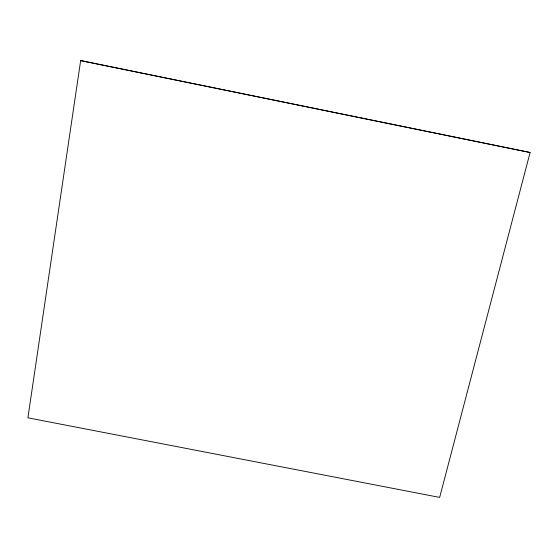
<?xml version="1.0" encoding="UTF-8"?>
<svg xmlns="http://www.w3.org/2000/svg" width="558" height="558" viewBox="0 0 558 558"><rect width="100%" height="100%" fill="white"/><g stroke="black" fill="none" stroke-linecap="round" stroke-linejoin="round"><path stroke-width="0.84" d="M80.652 60.592L27.9 417.816L439.655 497.408L530.1 152.508L80.652 60.592L530.1 152.508"/></g></svg>
